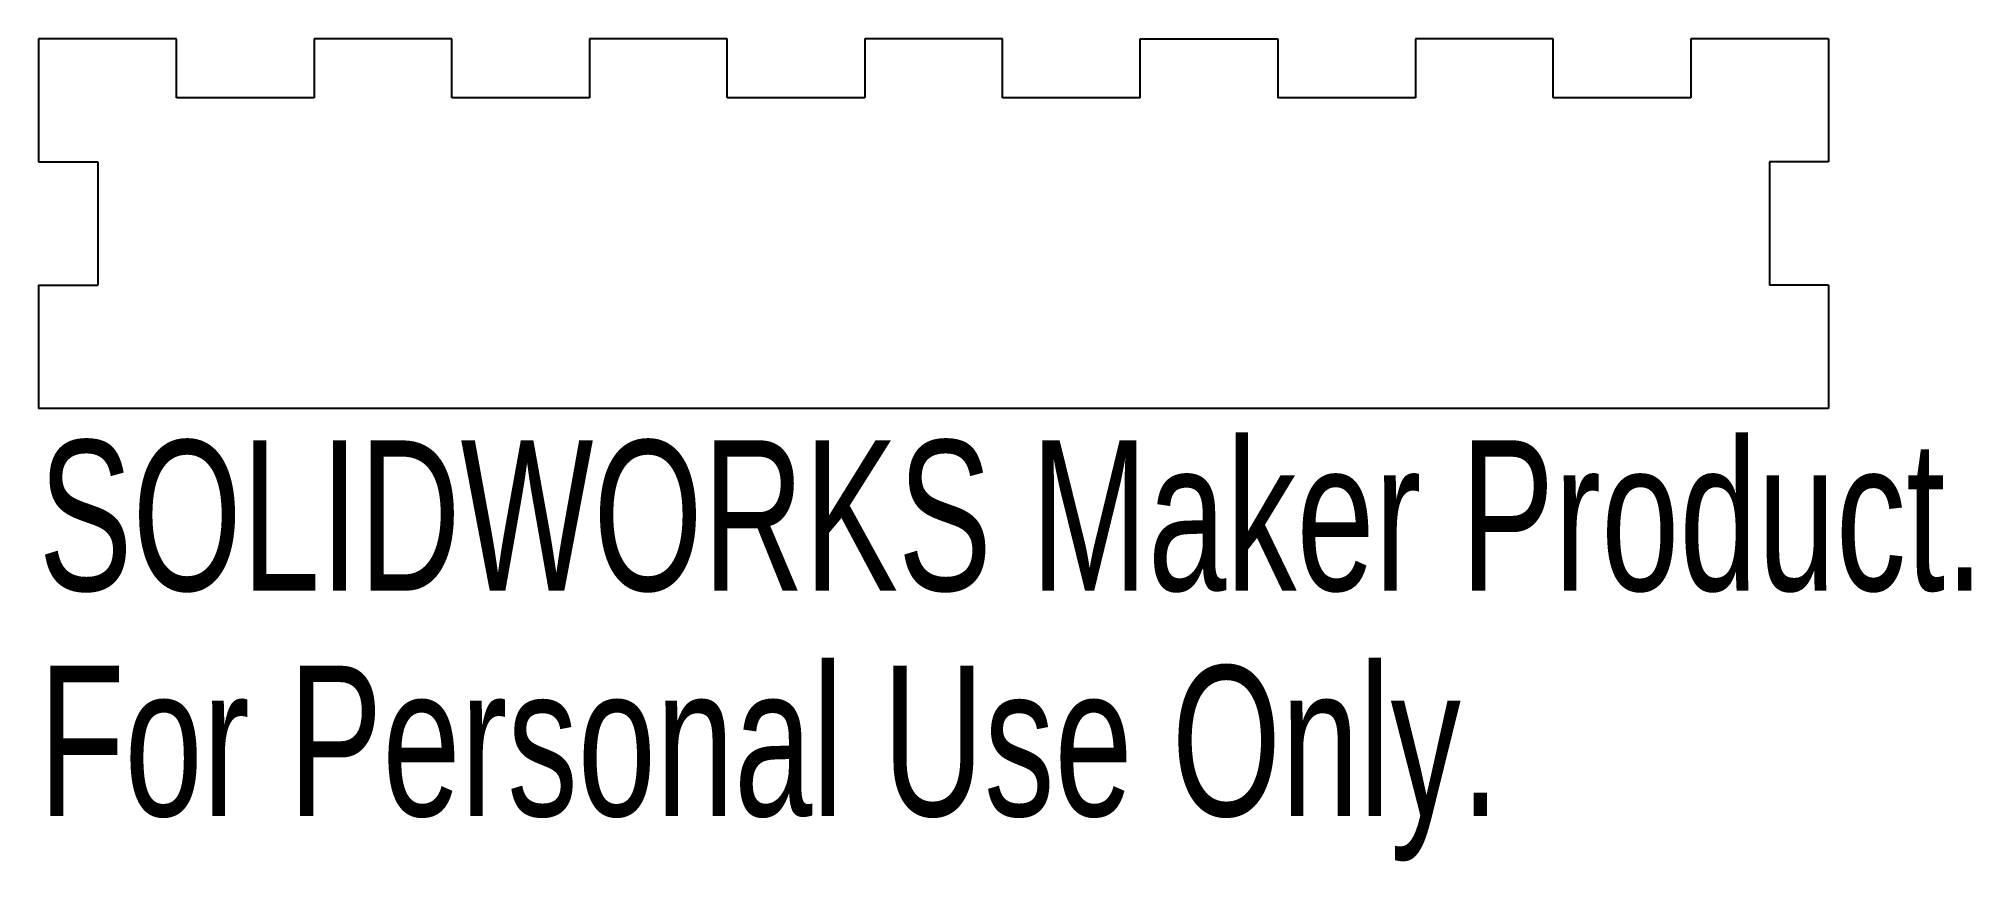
# Model space of a CAD drawing. Header units: millimetres. Extents: x -28.8 to 33.4, y 25.4 to 51.9.
import ezdxf

# ---------------------------------------------------------------- set-up
doc = ezdxf.new("R2010")
doc.units = ezdxf.units.MM
doc.styles.add('SLDTEXTSTYLE0', font='TXT', dxfattribs={"width": 0.7})

msp = doc.modelspace()

# ---------------------------------------------------------------- linework, layer by layer
at = {"color": 7, "linetype": 'Continuous', "lineweight": 25}
for p, q in [((-28.8, 51.9), (-28.8, 47.933)), ((-24.369, 51.9), (-28.8, 51.9)), ((-24.369, 50), (-24.369, 51.9)), ((-19.938, 51.9), (-19.938, 50)), ((-15.508, 51.9), (-19.938, 51.9)), ((-15.508, 50), (-15.508, 51.9)), ((-11.077, 51.9), (-11.077, 50)), ((-6.646, 51.9), (-11.077, 51.9)), ((-6.646, 50), (-6.646, 51.9)), ((-2.215, 51.9), (-2.215, 50)), ((2.215, 51.9), (-2.215, 51.9)), ((2.215, 50), (2.215, 51.9)), ((6.646, 50), (6.646, 51.9)), ((6.646, 51.9), (11.077, 51.9)), ((11.077, 51.9), (11.077, 50)), ((15.508, 51.9), (15.508, 50)), ((19.938, 51.9), (15.508, 51.9)), ((19.938, 50), (19.938, 51.9)), ((24.369, 51.9), (24.369, 50)), ((28.8, 51.9), (24.369, 51.9)), ((28.8, 51.9), (28.8, 47.933)), ((-19.938, 50), (-24.369, 50)), ((-11.077, 50), (-15.508, 50)), ((-2.215, 50), (-6.646, 50)), ((6.646, 50), (2.215, 50)), ((15.508, 50), (11.077, 50)), ((24.369, 50), (19.938, 50)), ((-28.8, 47.933), (-26.9, 47.933)), ((-26.9, 47.933), (-26.9, 43.967)), ((28.8, 47.933), (26.9, 47.933)), ((26.9, 47.933), (26.9, 43.967)), ((-28.8, 43.967), (-28.8, 40)), ((-28.8, 43.967), (-26.9, 43.967)), ((28.8, 43.967), (26.9, 43.967)), ((28.8, 43.967), (28.8, 40)), ((28.8, 40), (-28.8, 40))]:
    msp.add_line(p, q, dxfattribs=at)

# ---------------------------------------------------------------- texts
at = {"color": 7, "linetype": 'Continuous', "char_height": 4.83362, "attachment_point": 1, "style": 'SLDTEXTSTYLE0'}
for s, insert in [('SOLIDWORKS Maker Product.', (-28.8, 38.98)), ('For Personal Use Only.', (-28.8, 31.73))]:
    msp.add_mtext(s, dxfattribs=dict(at, insert=insert))

doc.saveas('drawing.dxf')
